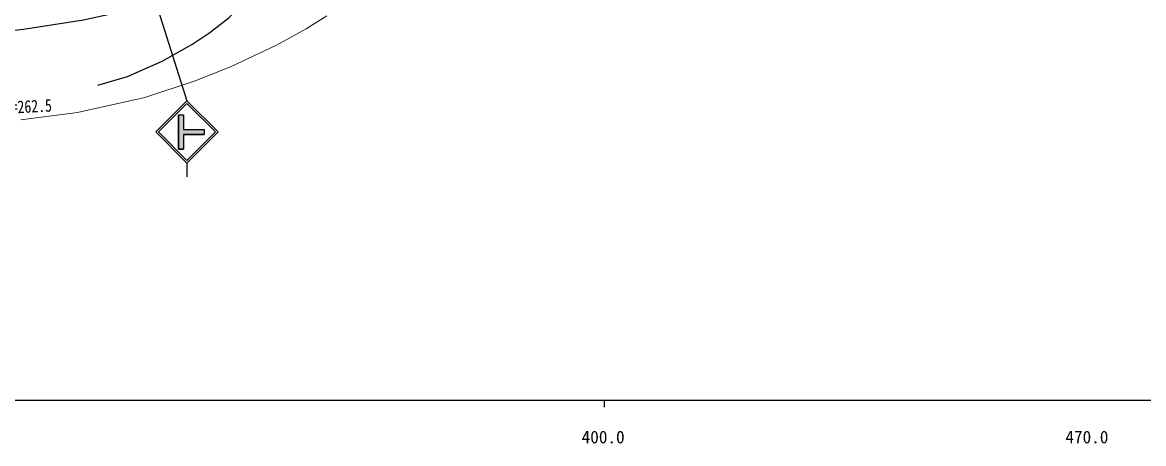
# Model space of a CAD drawing. Units: millimetres at full size, sheet at 1:1000; details may follow other scales. Extents: x 40000 to 680000, y 20000 to 380000.
# Drawn here: x 383631 to 546218, y 198715 to 259772 of the extents above; entities that cross this region are included whole.
import ezdxf
from ezdxf.enums import TextEntityAlignment as Align

# ---------------------------------------------------------------- set-up
doc = ezdxf.new("R2010")
doc.units = ezdxf.units.MM
doc.header["$LTSCALE"] = 1000
for name, color, linetype, lineweight in [('M-BGD', 7, 'Continuous', 25), ('M-STR-HTXT', 7, 'Continuous', 13), ('M-STR-STRC', 7, 'Continuous', 25), ('M-TTL-BAND', 7, 'Continuous', 25)]:
    doc.layers.add(name, color=color, linetype=linetype, lineweight=lineweight)
doc.styles.add('ＭＳ ゴシック', font='')
doc.styles.get('ＭＳ ゴシック').set_extended_font_data('MS Gothic')

msp = doc.modelspace()

# ---------------------------------------------------------------- hatches: boundary and pattern name
at = {"layer": 'M-STR-STRC'}
msp.add_hatch(color=256, dxfattribs=at).paths.add_polyline_path([(406245, 241391), (406995, 241391), (406995, 243516), (409995, 243516), (409995, 244266), (406995, 244266), (406995, 246391), (406245, 246391)])

# ---------------------------------------------------------------- linework, layer by layer
at = {"layer": 'M-BGD'}
for points in [[(346578, 259094), (353492, 259273), (362957, 259092), (368279, 258725), (375093, 258349), (379534, 258335), (383763, 258807), (392471, 260133), (396906, 261127), (400499, 262614), (406258, 266056), (412205, 270071), (417000, 273842), (423392, 278877), (427471, 282536), (431259, 285456), (433802, 287338), (437469, 289349), (442544, 291671), (445850, 293294), (447975, 293960), (449724, 294353)], [(394566, 250692), (398887, 251936), (403909, 254135), (408199, 256594), (410818, 258313), (413595, 260491), (416485, 263368), (419241, 265927), (422216, 267920), (428190, 271451), (430942, 273316), (433639, 275277), (438863, 278087), (444636, 281032), (449912, 283259), (454411, 284822), (460647, 286425), (466881, 287579), (472175, 288334), (474861, 288364), (478637, 288476), (481660, 288895), (486743, 288900)]]:
    msp.add_lwpolyline(points, dxfattribs=at)
at = {"layer": 'M-STR-HTXT'}
msp.add_lwpolyline([(383389, 245673), (391616, 246706), (401359, 248874), (408688, 251301), (413819, 253346), (420457, 256465), (424766, 258851), (427794, 260737)], dxfattribs=at)
at = {"layer": 'M-STR-STRC'}
for p, q in [((398850, 275759), (407495, 248391)), ((402995, 243891), (407495, 248391)), ((403349, 243891), (407495, 248038)), ((411996, 243891), (407495, 248391)), ((411642, 243891), (407495, 248038)), ((406245, 246391), (406995, 246391)), ((406245, 246391), (406245, 241391)), ((406995, 246391), (406995, 244266)), ((402995, 243891), (407495, 239391)), ((403349, 243891), (407495, 239744)), ((406995, 244266), (409995, 244266)), ((407495, 239744), (411642, 243891)), ((407496, 239391), (411996, 243891)), ((409995, 244266), (409995, 243516)), ((406995, 243516), (409995, 243516)), ((406995, 243516), (406995, 241391)), ((406245, 241391), (406995, 241391)), ((407495, 239391), (407495, 237391))]:
    msp.add_line(p, q, dxfattribs=at)
msp.add_lwpolyline([(406245, 246391), (406995, 246391), (406995, 244266), (409995, 244266), (409995, 243516), (406995, 243516), (406995, 241391), (406245, 241391)], close=True, dxfattribs=at)
at = {"layer": 'M-TTL-BAND'}
for p, q in [((40000, 205000), (579000, 205000)), ((468000, 205000), (468000, 204000))]:
    msp.add_line(p, q, dxfattribs=at)

# ---------------------------------------------------------------- texts
at = {"layer": 'M-STR-HTXT', "style": 'ＭＳ ゴシック', "width": 0.8}
msp.add_text('側\u3000溝 L=262.5', height=1833, rotation=2.947, dxfattribs=at).set_placement((380993, 245948), align=Align.BOTTOM_CENTER)
at = {"layer": 'M-TTL-BAND', "style": 'ＭＳ ゴシック'}
for s, p in [('400.0', (467844, 198195)), ('470.0', (538000, 198195))]:
    msp.add_text(s, height=1833, dxfattribs=at).set_placement(p, align=Align.BOTTOM_CENTER)

doc.saveas('drawing.dxf')
